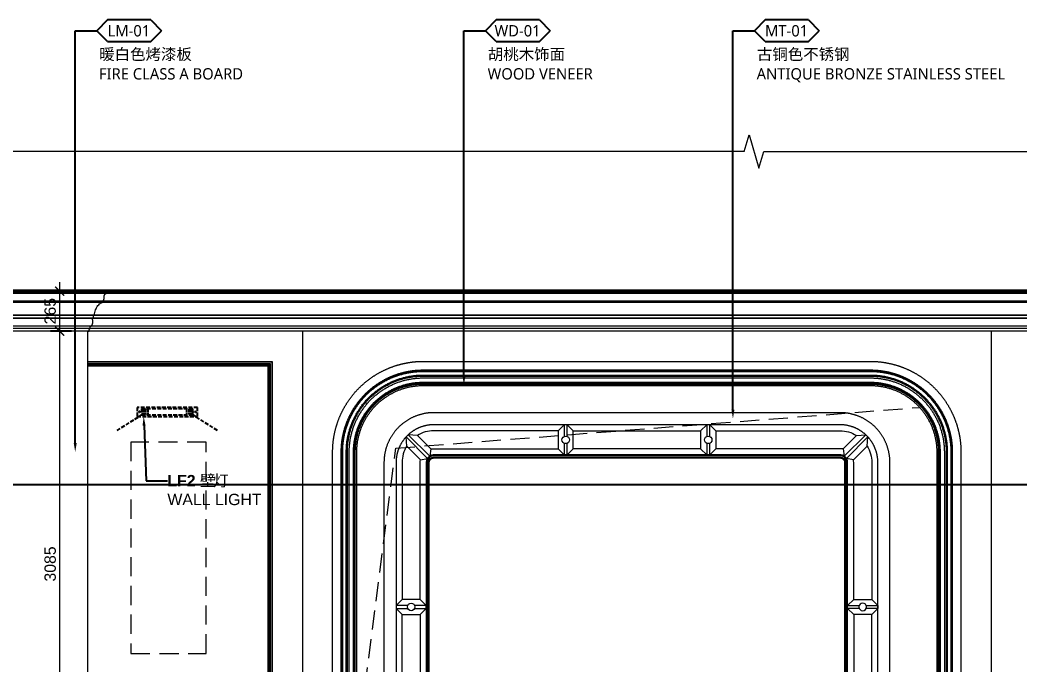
# Model space of a CAD drawing. Header units: millimetres. Extents: x 6321 to 120763, y -355 to 15211.
# Drawn here: x 105533 to 112154, y 2550 to 6817 of the extents above; entities that cross this region are included whole.
import ezdxf
from ezdxf import colors
from ezdxf.entities.mleader import LeaderData, LeaderLine
from ezdxf.enums import TextEntityAlignment as Align
from ezdxf.math import Vec2, Vec3
from ezdxf.xclip import XClip

# ---------------------------------------------------------------- set-up
doc = ezdxf.new("R2010")
doc.units = ezdxf.units.MM
doc.header["$XCLIPFRAME"] = 0
for name, pattern in [('_ACM-G-HIDDEN', [4.7625, 3.175, -1.5875]), ('DASH', [0.35, 0.25, -0.1]), ('DASHED', [19.05, 12.7, -6.35]), ('HIDDEN2', [0.1875, 0.125, -0.0625])]:
    doc.linetypes.add(name, pattern=pattern)
for name, color, linetype in [('0 @ 30 (1)', 7, 'Continuous'), ('I-PL-LIGHT', 1, 'HIDDEN2'), ('WALL TYPE$0$G-ANNO-NOTE-CH', 7, 'Continuous')]:
    doc.layers.add(name, color=color, linetype=linetype)
for name, color, linetype, lineweight in [('_ACM-A-ANNO-DIMS', 2, 'Continuous', 13), ('_ACM-A-ANNO-DIMS @ 30 (2)', 2, 'Continuous', 13), ('_ACM-A-DETL-THIN', 2, 'Continuous', 9), ('_ACM-A-ELVE-HIDD', 1, '_ACM-G-HIDDEN', 13), ('_ACM-A-ELVE-THIK', 5, 'Continuous', 50)]:
    doc.layers.add(name, color=color, linetype=linetype, lineweight=lineweight)
doc.styles.add('Arial', font='ARIALUNI.ttf')
doc.styles.add('Arial_1', font='arial.ttf', dxfattribs={"height": 75})
doc.styles.add('WALL TYPE$0$Aecom Chinese', font='Microsoft YaHei.ttf')
doc.dimstyles.new('Aec-Arch-M-注释性', dxfattribs={"dimscale": 2, "dimtxt": 2.5, "dimasz": 2, "dimexe": 2, "dimexo": 2, "dimgap": 0.8, "dimtad": 1, "dimdec": 0, "dimrnd": 5, "dimzin": 3, "dimdsep": 46, "dimtxsty": 'Arial', "dimblk": 'WALL TYPE$0$_ArchTick', "dimcen": 2.5, "dimdle": 2, "dimclrd": 256, "dimclrt": 256, "dimazin": 2, "dimtfac": 0.75, "dimtdec": 0, "dimtix": 1, "dimtmove": 2, "dimatfit": 2, "dimfxl": 5, "dimfxlon": 1, "dimtolj": 1, "dimtzin": 0, "dimlwd": -1, "dimarcsym": 0})

# ---------------------------------------------------------------- blocks, each defined once
blk = doc.blocks.new('*U133')
at = {"layer": '_ACM-A-DETL-THIN'}
for points in [[(0, 3284.6), (1390, 3284.6), (1390, 460), (0, 460)], [(30, 3254.6), (1360, 3254.6), (1360, 490), (30, 490)]]:
    blk.add_lwpolyline(points, close=True, dxfattribs=at)
at = {"layer": '_ACM-A-DETL-THIN', "color": 8}
for points in [[(2.7, 3282), (1387.3, 3282), (1387.3, 462.7), (2.7, 462.7)], [(3.3, 3281.3), (1386.7, 3281.3), (1386.7, 463.3), (3.3, 463.3)], [(14.7, 3270), (1375.3, 3270), (1375.3, 474.7), (14.7, 474.7)], [(15.3, 3269.3), (1374.7, 3269.3), (1374.7, 475.3), (15.3, 475.3)], [(22.7, 3262), (1367.3, 3262), (1367.3, 482.7), (22.7, 482.7)], [(23.3, 3261.3), (1366.7, 3261.3), (1366.7, 483.3), (23.3, 483.3)], [(26.7, 3258), (1363.3, 3258), (1363.3, 486.7), (26.7, 486.7)]]:
    blk.add_lwpolyline(points, close=True, dxfattribs=at)
blk = doc.blocks.new('海龙_1210102983')
at = {"layer": '_ACM-A-DETL-THIN', "color": 8}
for points in [[(10, -77.1), (10, 0), (-10, 0), (-10, -77.1)], [(-10, -122.9), (-10, -200), (10, -200), (10, -122.9)]]:
    blk.add_lwpolyline(points, dxfattribs=at)
blk.add_circle((0, -100), 25, dxfattribs=at)
blk = doc.blocks.new('海龙_1211084661')
at = {"layer": '_ACM-A-DETL-THIN', "color": 8}
for p, q in [((-1620, -1577.3), (-1660, -1617.3)), ((-1500, -1577.3), (-1460, -1617.3)), ((1370, -1577.3), (1330, -1617.3)), ((1490, -1577.3), (1530, -1617.3)), ((-1620, -1677.3), (-1660, -1637.3)), ((-1500, -1677.3), (-1460, -1637.3)), ((1370, -1677.3), (1330, -1637.3)), ((1490, -1677.3), (1530, -1637.3)), ((-1620, -2544.6), (-1660, -2584.6)), ((-1500, -2544.6), (-1460, -2584.6)), ((1370, -2544.6), (1330, -2584.6)), ((1490, -2544.6), (1530, -2584.6))]:
    blk.add_line(p, q, dxfattribs=at)
at = {"layer": '_ACM-A-DETL-THIN'}
blk.add_line((-2100, -2634.6), (2100, -2634.6), dxfattribs=at)
for points in [[(-2080, -2584.6), (-2080, -600, -0.414214), (-1480, 0), (1480, 0, -0.414214), (2080, -600), (2080, -2584.6)], [(-1920, -2584.6), (-1920, -600, -0.414214), (-1480, -160), (1480, -160, -0.414214), (1920, -600), (1920, -2584.6)], [(1610, -2584.6), (1610, -670, 0.414214), (1280, -340), (-1410, -340, 0.414214), (-1740, -670), (-1740, -2584.6)], [(1530, -2584.6), (1530, -670, 0.414214), (1280, -420), (-1410, -420, 0.414214), (-1660, -670), (-1660, -2584.6)], [(2080, -2704.6), (2100, -2634.6), (2110, -2634.6, 0.414214), (2130, -2614.6), (2130, -2604.6, 0.414214), (2110, -2584.6), (-2110, -2584.6, 0.414214), (-2130, -2604.6), (-2130, -2614.6, 0.414214), (-2110, -2634.6), (-2100, -2634.6), (-2080, -2704.6), (2080, -2704.6)]]:
    blk.add_lwpolyline(points, format="xyb", dxfattribs=at)
at = {"layer": '_ACM-A-DETL-THIN', "color": 8}
for points in [[(-2023, -2584.6), (-2023, -600, -0.414214), (-1480, -57), (1480, -57, -0.414214), (2023, -600), (2023, -2584.6)], [(-2018.2, -2584.6), (-2018.2, -600, -0.414214), (-1480, -61.8), (1480, -61.8, -0.414214), (2018.2, -600), (2018.2, -2584.6)], [(-2013.5, -2584.6), (-2013.5, -600, -0.414214), (-1480, -66.5), (1480, -66.5, -0.414214), (2013.5, -600), (2013.5, -2584.6)], [(-1989.6, -2584.6), (-1989.6, -600, -0.414214), (-1480, -90.4), (1480, -90.4, -0.414214), (1989.6, -600), (1989.6, -2584.6)], [(-1982.5, -2584.6), (-1982.5, -600, -0.414214), (-1480, -97.5), (1480, -97.5, -0.414214), (1982.5, -600), (1982.5, -2584.6)], [(-1970.2, -2584.6), (-1970.2, -600, -0.414214), (-1480, -109.8), (1480, -109.8, -0.414214), (1970.2, -600), (1970.2, -2584.6)], [(-1941.9, -2584.6), (-1941.9, -600, -0.414214), (-1480, -138.1), (1480, -138.1, -0.414214), (1941.9, -600), (1941.9, -2584.6)], [(-1936, -2584.6), (-1936, -600, -0.414214), (-1480, -144), (1480, -144, -0.414214), (1936, -600), (1936, -2584.6)], [(-1933.6, -2584.6), (-1933.6, -600, -0.414214), (-1480, -146.4), (1480, -146.4, -0.414214), (1933.6, -600), (1933.6, -2584.6)], [(-1930, -2584.6), (-1930, -600, -0.414214), (-1480, -150), (1480, -150, -0.414214), (1930, -600), (1930, -2584.6)], [(-586.7, -460), (-1410, -460, 0.137098), (-1518.8, -490.5), (-1429.3, -580), (-586.7, -580)], [(456.7, -460), (1280, -460, -0.137098), (1388.8, -490.5), (1299.3, -580), (456.7, -580)], [(-1500, -1577.3), (-1500, -670, -0.049131), (-1498.2, -652.5), (-1589.5, -561.2, 0.137098), (-1620, -670), (-1620, -1577.3)], [(1370, -1577.3), (1370, -670, 0.049131), (1368.2, -652.5), (1459.5, -561.2, -0.137098), (1490, -670), (1490, -1577.3)], [(1325, -2584.6), (1325, -670, 0.414214), (1280, -625), (-1410, -625, 0.414214), (-1455, -670), (-1455, -2584.6)], [(-1445.1, -2584.6), (-1445.1, -670, -0.414214), (-1410, -634.9), (1280, -634.9, -0.414214), (1315.1, -670), (1315.1, -2584.6)]]:
    blk.add_lwpolyline(points, format="xyb", dxfattribs=at)
for points in [[(-586.7, -460), (-546.7, -420)], [(-586.7, -460), (-586.7, -580)], [(-486.7, -460), (-526.7, -420)], [(356.7, -460), (396.7, -420)], [(456.7, -460), (416.7, -420)], [(456.7, -460), (456.7, -580)], [(-1451.7, -642.5), (-1593.7, -500.5)], [(-1589.5, -561.2), (-1593.7, -500.5)], [(-1437.5, -628.3), (-1579.5, -486.3)], [(-1518.8, -490.5), (-1579.5, -486.3)], [(1307.5, -628.3), (1449.5, -486.3)], [(1321.7, -642.5), (1463.7, -500.5)], [(1388.8, -490.5), (1449.5, -486.3)], [(1459.5, -561.2), (1463.7, -500.5)], [(-1429.3, -580), (-1437.5, -628.3)], [(-586.7, -580), (-546.7, -620)], [(-486.7, -580), (-526.7, -620)], [(356.7, -580), (396.7, -620)], [(456.7, -580), (416.7, -620)], [(1299.3, -580), (1307.5, -628.3)], [(-1498.2, -652.5), (-1451.7, -642.5)], [(1368.2, -652.5), (1321.7, -642.5)], [(-1500, -1577.3), (-1620, -1577.3)], [(1370, -1577.3), (1490, -1577.3)]]:
    blk.add_lwpolyline(points, dxfattribs=at)
for points in [[(-486.7, -460), (356.7, -460), (356.7, -580), (-486.7, -580)], [(-1620, -1677.3), (-1500, -1677.3), (-1500, -2544.6), (-1620, -2544.6)], [(1490, -1677.3), (1370, -1677.3), (1370, -2544.6), (1490, -2544.6)]]:
    blk.add_lwpolyline(points, close=True, dxfattribs=at)
at = {"layer": '_ACM-A-DETL-THIN'}
blk.add_lwpolyline([(1310.1, -2584.6), (1330, -2584.6), (1330, -670, 0.414214), (1280, -620), (-1410, -620, 0.414214), (-1460, -670), (-1460, -2584.6), (-1440.1, -2584.6), (-1440.1, -670, -0.414214), (-1410, -639.9), (1280, -639.9, -0.414214), (1310.1, -670)], format="xyb", close=True, dxfattribs=at)
at = {"layer": '_ACM-A-ELVE-HIDD', "ltscale": 40}
blk.add_lwpolyline([(-1920, -2584.6), (-1661.8, -575.2), (1806.5, -305)], dxfattribs=at)
at = {"layer": '_ACM-A-DETL-THIN'}
for p in [(-536.7, -420), (406.7, -420)]:
    blk.add_blockref('海龙_1210102983', p, dxfattribs=at)
at = {"layer": '_ACM-A-DETL-THIN', "rotation": 90}
blk.add_blockref('海龙_1210102983', (-1660, -1627.3), dxfattribs=at)
at = {"layer": '_ACM-A-DETL-THIN', "xscale": -1, "rotation": 270}
blk.add_blockref('海龙_1210102983', (1530, -1627.3), dxfattribs=at)
blk = doc.blocks.new('海龙工具_镜前灯')
at = {"color": 8, "linetype": 'DASH', "ltscale": 40}
for p, q in [((-167, 143.5), (-167, 103.5)), ((-162.2, 143.5), (-162.2, 103.5)), ((-154.5, 143.5), (-154.5, 103.5)), ((-143.4, 143.5), (-143.4, 103.5)), ((-127.5, 143.5), (-127.5, 103.5)), ((127.8, 143.5), (127.8, 103.5)), ((143.8, 143.5), (143.8, 103.5)), ((154.9, 143.5), (154.9, 103.5)), ((162.6, 143.5), (162.6, 103.5)), ((167.4, 143.5), (167.4, 103.5))]:
    blk.add_line(p, q, dxfattribs=at)
at = {"color": 8, "linetype": 'DASH', "ltscale": 100}
for p, q in [((-331.6, 0.4), (-169.8, 103.5)), ((332, 0.4), (170.2, 103.5))]:
    blk.add_line(p, q, dxfattribs=at)
at = {"linetype": 'DASH', "ltscale": 100}
blk.add_lwpolyline([(-199.8, 93.5), (200.2, 93.5), (200.2, 153.5), (-199.8, 153.5)], close=True, dxfattribs=at)
at = {"color": 8, "linetype": 'DASH', "ltscale": 100}
blk.add_lwpolyline([(-169.8, 103.5), (170.2, 103.5), (170.2, 143.5), (-169.8, 143.5)], close=True, dxfattribs=at)
at = {"color": 8, "linetype": 'DASH', "ltscale": 31.415927}
for centre in [(-184.2, 123.9), (184.6, 123.9)]:
    blk.add_circle(centre, 5, dxfattribs=at)
blk = doc.blocks.new('海龙_1211083971')
at = {"layer": '_ACM-A-DETL-THIN'}
for points in [[(-633.9, 0), (-633.9, -16.2)], [(206.1, 0), (206.1, -16.2)], [(-607.9, -76.1), (-608.1, -66.9)], [(180.2, -76.1), (180.4, -66.9)], [(-548.3, -161.5), (-549.6, -159.2), (-556.1, -159.2)], [(120.6, -161.5), (121.9, -159.2), (128.3, -159.2)], [(-527.6, -246.9), (-527.6, -233.1)], [(99.8, -246.9), (99.8, -233.1)], [(-463.9, -3400), (-463.9, -3350), (-513.9, -3350), (-513.9, -265.4), (-521.1, -265.4)], [(86.1, -265.4), (-513.9, -265.4)], [(36.1, -3400), (36.1, -3350), (86.1, -3350), (86.1, -265.4), (93.3, -265.4)], [(-493.9, -3750), (-493.9, -3650), (-533.9, -3650), (-533.9, -3400), (633.9, -3400), (633.9, -3650), (593.9, -3650), (593.9, -3750)]]:
    blk.add_lwpolyline(points, dxfattribs=at)
at = {"layer": '_ACM-A-DETL-THIN', "color": 8}
for points in [[(206.1, -16.2), (-633.9, -16.2)], [(180.4, -66.9), (-608.1, -66.9)], [(180.2, -76.1), (-607.9, -76.1)], [(121.9, -159.2), (-549.6, -159.2)], [(120.6, -161.5), (-548.3, -161.5)], [(115.4, -180), (-543.1, -180)], [(114.1, -182.3), (-541.8, -182.3)], [(99.8, -233.1), (-527.6, -233.1)], [(99.8, -246.9), (-527.6, -246.9)], [(36.1, -3350), (-463.9, -3350)], [(593.9, -3650), (-493.9, -3650)]]:
    blk.add_lwpolyline(points, dxfattribs=at)
at = {"layer": '_ACM-A-DETL-THIN'}
for points in [[(-541.8, -182.3), (-543.1, -180, 3.820271)], [(114.1, -182.3), (115.4, -180, -3.820271)]]:
    blk.add_lwpolyline(points, format="xyb", dxfattribs=at)
for points in [[(-620.7, -43.8), (-620.7, -42), (-620.7, -40.1), (-621.1, -34.7), (-621.8, -31.2), (-622.7, -27.9), (-623.9, -24.9), (-625.4, -22.3), (-627.9, -19.1), (-629.8, -17.6), (-631.8, -16.6), (-632.8, -16.3), (-633.9, -16.2)], [(-608.1, -66.9), (-609.1, -66.8), (-611.1, -66.2), (-613.8, -64.3), (-615.9, -61.8), (-618.3, -57.3), (-620.1, -50.9), (-620.6, -47.4), (-620.7, -43.8)], [(180.4, -66.9), (181.4, -66.8), (183.3, -66.2), (186, -64.3), (188.1, -61.8), (190.6, -57.3), (192.4, -50.9), (192.8, -47.4), (193, -43.8)], [(193, -43.8), (192.9, -42), (192.9, -40.1), (193.4, -34.7), (194, -31.2), (195, -27.9), (196.2, -24.9), (197.7, -22.3), (200.2, -19.1), (202.1, -17.6), (204.1, -16.6), (205.1, -16.3), (206.1, -16.2)], [(-556.1, -159.2), (-564.3, -124.6), (-570.9, -109.8), (-590.9, -84.5), (-597.6, -80.1), (-607.9, -76.1)], [(128.3, -159.2), (136.6, -124.6), (143.2, -109.8), (163.2, -84.5), (169.8, -80.1), (180.2, -76.1)], [(-543.1, -180), (-543.9, -180.2), (-544.6, -180.2), (-545.3, -180), (-546, -179.7), (-546.7, -179.2), (-547.4, -178.6), (-548.6, -176.9), (-549.5, -174.8), (-550, -172.4), (-550.3, -169.8), (-550.1, -167.2), (-549.9, -165.9), (-549.3, -163.5), (-548.3, -161.5)], [(-527.6, -233.1), (-529.5, -233.1), (-531.4, -232.8), (-535.2, -231), (-538.6, -227.8), (-540.1, -225.7), (-542.8, -220.6), (-543.8, -217.7), (-544.7, -214.6), (-545.3, -211.4), (-545.8, -208.1), (-546, -204.6), (-545.9, -197.7), (-545.5, -194.3), (-544.8, -191.1), (-544, -188), (-543, -185), (-541.8, -182.3)], [(99.8, -233.1), (101.8, -233.1), (103.7, -232.8), (107.4, -231), (110.8, -227.8), (112.4, -225.7), (115, -220.6), (116.1, -217.7), (116.9, -214.6), (117.6, -211.4), (118.1, -208.1), (118.3, -204.6), (118.1, -197.7), (117.7, -194.3), (117.1, -191.1), (116.3, -188), (115.3, -185), (114.1, -182.3)], [(115.4, -180), (116.1, -180.2), (116.9, -180.2), (117.6, -180), (118.3, -179.7), (119, -179.2), (119.7, -178.6), (120.8, -176.9), (121.7, -174.8), (122.3, -172.4), (122.5, -169.8), (122.4, -167.2), (122.2, -165.9), (121.5, -163.5), (120.6, -161.5)], [(-521.1, -265.4), (-521.7, -258.8), (-522.3, -255.9), (-523.5, -252.7), (-525.5, -249.2), (-527.6, -246.9)], [(93.3, -265.4), (93.9, -258.8), (94.6, -255.9), (95.8, -252.7), (97.7, -249.2), (99.8, -246.9)]]:
    blk.add_spline(points, degree=3, dxfattribs=at)
blk = doc.blocks.new('海龙_1211084433')
blk.add_blockref('海龙_1211083971', (-3786.1, 0))
blk = doc.blocks.new('*U129')
for p, q in [((-0.65, 0), (-103.7, 0)), ((0.65, 0), (103.7, 0))]:
    blk.add_line(p, q)
blk.add_lwpolyline([(-0.65, 0), (-0.325, 1.1), (0.325, -1.1), (0.65, 0)])
blk = doc.blocks.new('WALL TYPE$0$_ArchTick')
at = {"color": 0, "linetype": 'ByBlock', "const_width": 0.15}
blk.add_lwpolyline([(-0.5, -0.5), (0.5, 0.5)], dxfattribs=at)
blk = doc.blocks.new('*D268')
at = {"layer": '_ACM-A-ANNO-DIMS', "transparency": 16777216}
blk.add_line((105795.6, 4815.4), (105795.6, 1610.7), dxfattribs=at)
at = {"layer": '_ACM-A-ANNO-DIMS', "color": 0, "lineweight": -2, "transparency": 16777216}
for p, q in [((105873.2, 4755.4), (105735.6, 4755.4)), ((105873.2, 1670.7), (105735.6, 1670.7))]:
    blk.add_line(p, q, dxfattribs=at)
at = {"layer": 'Defpoints', "color": 0, "transparency": 16777216}
for p in [(105933.2, 4755.4), (105795.6, 1670.7), (105933.2, 1670.7)]:
    blk.add_point(p, dxfattribs=at)
at = {"layer": '_ACM-A-ANNO-DIMS', "transparency": 16777216, "xscale": 60, "yscale": 60, "zscale": 60}
for p, rotation in [((105795.6, 4755.4), 90), ((105795.6, 1670.7), 270)]:
    blk.add_blockref('WALL TYPE$0$_ArchTick', p, dxfattribs=dict(at, rotation=rotation))
at = {"layer": '_ACM-A-ANNO-DIMS', "transparency": 16777216, "insert": (105733.3, 3213), "char_height": 75, "attachment_point": 5, "rotation": 90, "style": 'Arial'}
blk.add_mtext('\\A1;3085', dxfattribs=at)
blk = doc.blocks.new('*D269')
at = {"layer": '_ACM-A-ANNO-DIMS', "transparency": 16777216}
blk.add_line((105795.6, 5080.7), (105795.6, 4695.4), dxfattribs=at)
at = {"layer": '_ACM-A-ANNO-DIMS', "color": 0, "lineweight": -2, "transparency": 16777216}
for p, q in [((105873.2, 5020.7), (105735.6, 5020.7)), ((105873.2, 4755.4), (105735.6, 4755.4))]:
    blk.add_line(p, q, dxfattribs=at)
at = {"layer": 'Defpoints', "color": 0, "transparency": 16777216}
for p in [(105933.2, 5020.7), (105795.6, 4755.4), (105933.2, 4755.4)]:
    blk.add_point(p, dxfattribs=at)
at = {"layer": '_ACM-A-ANNO-DIMS', "transparency": 16777216, "xscale": 60, "yscale": 60, "zscale": 60}
for p, rotation in [((105795.6, 5020.7), 90), ((105795.6, 4755.4), 270)]:
    blk.add_blockref('WALL TYPE$0$_ArchTick', p, dxfattribs=dict(at, rotation=rotation))
at = {"layer": '_ACM-A-ANNO-DIMS', "transparency": 16777216, "insert": (105733.3, 4888), "char_height": 75, "attachment_point": 5, "rotation": 90, "style": 'Arial'}
blk.add_mtext('\\A1;265', dxfattribs=at)
blk = doc.blocks.new('WHA12202707')
at = {"transparency": 16777216}
for p, q in [((2.38, 2.38), (0, 0)), ((11.91, 2.38), (2.38, 2.38)), ((11.91, 2.38), (14.29, 0)), ((2.38, -2.38), (0, 0)), ((11.91, -2.38), (14.29, 0)), ((2.38, -2.38), (11.91, -2.38))]:
    blk.add_line(p, q, dxfattribs=at)
at = {"transparency": 16777216, "style": 'WALL TYPE$0$Aecom Chinese'}
blk.add_attdef('英文2', (0.49, -14.58), '', height=2.5, dxfattribs=at)
at = {"layer": 'WALL TYPE$0$G-ANNO-NOTE-CH', "transparency": 16777216, "style": 'WALL TYPE$0$Aecom Chinese'}
blk.add_attdef('编号', text='', height=2.5, dxfattribs=at).set_placement((7.1, 0), align=Align.MIDDLE)
for tag, p in [('中文', (0.54, -5.18)), ('英文', (0.49, -9.51))]:
    blk.add_attdef(tag, text='', height=2.5, dxfattribs=at).set_placement(p, align=Align.MIDDLE_LEFT)

msp = doc.modelspace()

# ---------------------------------------------------------------- linework, layer by layer
at = {"layer": '_ACM-A-DETL-THIN', "color": 8}
for points in [[(118123.2, 5004.6), (101333.2, 5004.6)], [(118149.1, 4944.6), (101307.3, 4944.6)], [(118148.9, 4953.8), (101307.5, 4953.8)], [(118215.2, 4838.4), (101241.1, 4838.4)], [(118211.7, 4840.7), (101242.4, 4840.7)], [(118208.8, 4859.2), (101247.6, 4859.2)], [(118201, 4861.5), (101248.9, 4861.5)], [(118226.9, 4787.7), (101226.9, 4787.7)], [(118229.5, 4773.8), (101226.9, 4773.8)], [(107403.2, 4755.4), (107403.2, 2400.7)], [(111963.2, 4755.4), (111963.2, 2400.7)]]:
    msp.add_lwpolyline(points, dxfattribs=at)
at = {"layer": '_ACM-A-DETL-THIN'}
msp.add_lwpolyline([(118236, 4755.4), (101213.2, 4755.4)], dxfattribs=at)
at = {"layer": '_ACM-A-DETL-THIN', "color": 8, "linetype": 'DASHED', "ltscale": 10}
msp.add_lwpolyline([(106266.7, 2620.7), (106766.7, 2620.7), (106766.7, 4020.7), (106266.7, 4020.7)], close=True, dxfattribs=at)
at = {"layer": '_ACM-A-ELVE-THIK'}
msp.add_lwpolyline([(118433.2, 5020.7), (100963.2, 5020.7)], dxfattribs=at)

# ---------------------------------------------------------------- block references
ref = msp.add_blockref('海龙_1211084661', (109683.2, 4555.4))
XClip(ref).set_block_clipping_path([(-2172.0537475682, -2154.6381845823), (2280, 200)])
at = {"layer": '_ACM-A-ANNO-DIMS', "linetype": 'Continuous', "ltscale": 2, "xscale": 100, "yscale": 100, "zscale": 100}
msp.add_blockref('*U129', (110393.2, 5945.7), dxfattribs=at)
at = {"layer": '_ACM-A-DETL-THIN'}
ref = msp.add_blockref('*U133', (105813.2, 1270.7), dxfattribs=at)
XClip(ref).set_block_clipping_path([(170.0000000005, 1130), (1486.2340511405, 3331.5699477337)])
at = {"layer": 'I-PL-LIGHT', "linetype": 'DASHED', "ltscale": 10}
msp.add_blockref('海龙工具_镜前灯', (106508, 4097.2), dxfattribs=at)

# ---------------------------------------------------------------- next in the draw order: block references
msp.add_blockref('海龙_1211084433', (109683.2, 5020.7))

# ---------------------------------------------------------------- next in the draw order: linework, layer by layer
msp.add_xline((51096.6, 3738.8), (1, 0))

# ---------------------------------------------------------------- next in the draw order: dimensions: what is measured, and where the dimension line sits
at = {"layer": '_ACM-A-ANNO-DIMS @ 30 (2)'}
for base, p1, p2, picture, middle in [((105795.6, 4755.4), (105933.2, 5020.7), (105933.2, 4755.4), '*D269', (105733.3, 4888)), ((105795.6, 1670.7), (105933.2, 4755.4), (105933.2, 1670.7), '*D268', (105733.3, 3213))]:
    dim = msp.add_linear_dim(base=base, p1=p1, p2=p2, angle=90, dimstyle='Aec-Arch-M-注释性', override={"dimscale": 30, "dimzin": 8, "dimtix": 1, "dimtofl": 1, "dimtmove": 2, "dimatfit": 2}, dxfattribs=at)
    dim.commit()
    dim.dimension.update_dxf_attribs({"geometry": picture, "text_midpoint": middle})

# ---------------------------------------------------------------- next in the draw order: leaders
at = {"layer": '0 @ 30 (1)'}
ml = msp.add_multileader_block('Standard', dxfattribs=at)
ml.set_content('WHA12202707', color=256, scale=30)
ml.set_attribute('编号', 'LM-01', width=0)
ml.set_attribute('中文', '暖白色烤漆板', width=0)
ml.set_attribute('英文', 'FIRE CLASS A BOARD', width=0)
ml.set_attribute('英文2', '', width=0)
ml.set_leader_properties(color=2)
ml.build(insert=Vec2(0, 0))
ml.multileader.update_dxf_attribs({"text_right_attachment_type": 6, "dogleg_length": 0.36, "arrow_head_size": 60, "scale": 30})
ctx = ml.context
ctx.base_point, ctx.scale, ctx.char_height, ctx.arrow_head_size, ctx.landing_gap_size, ctx.plane_origin = Vec3(106041.1, 6745.7), 30, 2250, 60, 2.7, Vec3(108507.5, 2610.9)
ctx.right_attachment = 6
notes = []
notes.append((ctx, [(0, (1, 1, 0), (105898.9, 6745.7), (1, 0), 142.2, [(2, [(105898.9, 3954.2)], 0, [])])]))
ctx.block.insert = Vec3(106041.1, 6745.7)
ml = msp.add_multileader_block('Standard', dxfattribs=at)
ml.set_content('WHA12202707', color=256, scale=30)
ml.set_attribute('编号', 'WD-01', width=0)
ml.set_attribute('中文', '胡桃木饰面', width=0)
ml.set_attribute('英文', 'WOOD VENEER', width=0)
ml.set_attribute('英文2', '', width=0)
ml.set_leader_properties(color=2)
ml.build(insert=Vec2(0, 0))
ml.multileader.update_dxf_attribs({"text_right_attachment_type": 6, "dogleg_length": 0.36, "arrow_head_size": 60, "scale": 30})
ctx = ml.context
ctx.base_point, ctx.scale, ctx.char_height, ctx.arrow_head_size, ctx.landing_gap_size, ctx.plane_origin = Vec3(108614.6, 6745.7), 30, 2250, 60, 2.7, Vec3(110309.8, 5372.5)
ctx.right_attachment = 6
notes.append((ctx, [(0, (1, 1, 0), (108472.4, 6745.7), (1, 0), 142.2, [(0, [(108472.4, 4399.3)], 0, [])])]))
ctx.block.insert = Vec3(108614.6, 6745.7)
ml = msp.add_multileader_block('Standard', dxfattribs=at)
ml.set_content('WHA12202707', color=256, scale=30)
ml.set_attribute('编号', 'MT-01', width=0)
ml.set_attribute('中文', '古铜色不锈钢', width=0)
ml.set_attribute('英文', 'ANTIQUE BRONZE STAINLESS STEEL', width=0)
ml.set_attribute('英文2', '', width=0)
ml.set_leader_properties(color=2)
ml.build(insert=Vec2(0, 0))
ml.multileader.update_dxf_attribs({"text_right_attachment_type": 6, "dogleg_length": 0.36, "arrow_head_size": 60, "scale": 30})
ctx = ml.context
ctx.base_point, ctx.scale, ctx.char_height, ctx.arrow_head_size, ctx.landing_gap_size, ctx.plane_origin = Vec3(110395.9, 6745.7), 30, 2250, 60, 2.7, Vec3(112862.3, 2610.9)
ctx.right_attachment = 6
notes.append((ctx, [(0, (1, 1, 0), (110253.7, 6745.7), (1, 0), 142.2, [(1, [(110253.7, 4175.5)], 0, [])])]))
ctx.block.insert = Vec3(110395.9, 6745.7)
at = {"layer": '0 @ 30 (1)', "color": 2, "linetype": 'ByBlock', "lineweight": -2}
ml = msp.add_multileader_mtext('Standard', dxfattribs=at)
ml.set_content('{\\fArial|b1|i0|c0|p34;\\C256;LF2 \\fSimHei|b0|i0|c134|p49;\\T0.85;壁灯\\P\\pxsm1,ql,t0.75;\\fArial|b0|i0|c0|p34;\\T1;WALL LIGHT}', color=2, style='Arial_1')
ml.set_leader_properties()
ml.build(insert=Vec2(0, 0))
ml.multileader.update_dxf_attribs({"dogleg_length": 1, "arrow_head_size": 60, "scale": 30})
ctx = ml.context
ctx.base_point, ctx.scale, ctx.char_height, ctx.arrow_head_size, ctx.landing_gap_size, ctx.plane_origin = Vec3(106509.2, 3764.8), 30, 75, 60, 0.09, Vec3(106040.7, 5523.2)
notes.append((ctx, [(0, (1, 1, 0), (106369.2, 3764.8), (1, 0), 140, [(0, [(106352.3, 4190.7)], 0, [])])]))
ctx.mtext.insert, ctx.mtext.flow_direction = Vec3(106509.3, 3802.9), 5
for ctx, leaders in notes:
    for number, flags, end, landing, length, lines in leaders:
        leader = LeaderData()
        leader.index, (leader.has_last_leader_line, leader.has_dogleg_vector, leader.attachment_direction) = number, flags
        leader.last_leader_point, leader.dogleg_vector, leader.dogleg_length = Vec3(end), Vec3(landing), length
        for number, points, colour, breaks in lines:
            line = LeaderLine()
            line.index, line.vertices, line.color, line.breaks = number, Vec3.list(points), colors.encode_raw_color(colour), breaks
            leader.lines.append(line)
        ctx.leaders.append(leader)

doc.saveas('drawing.dxf')
